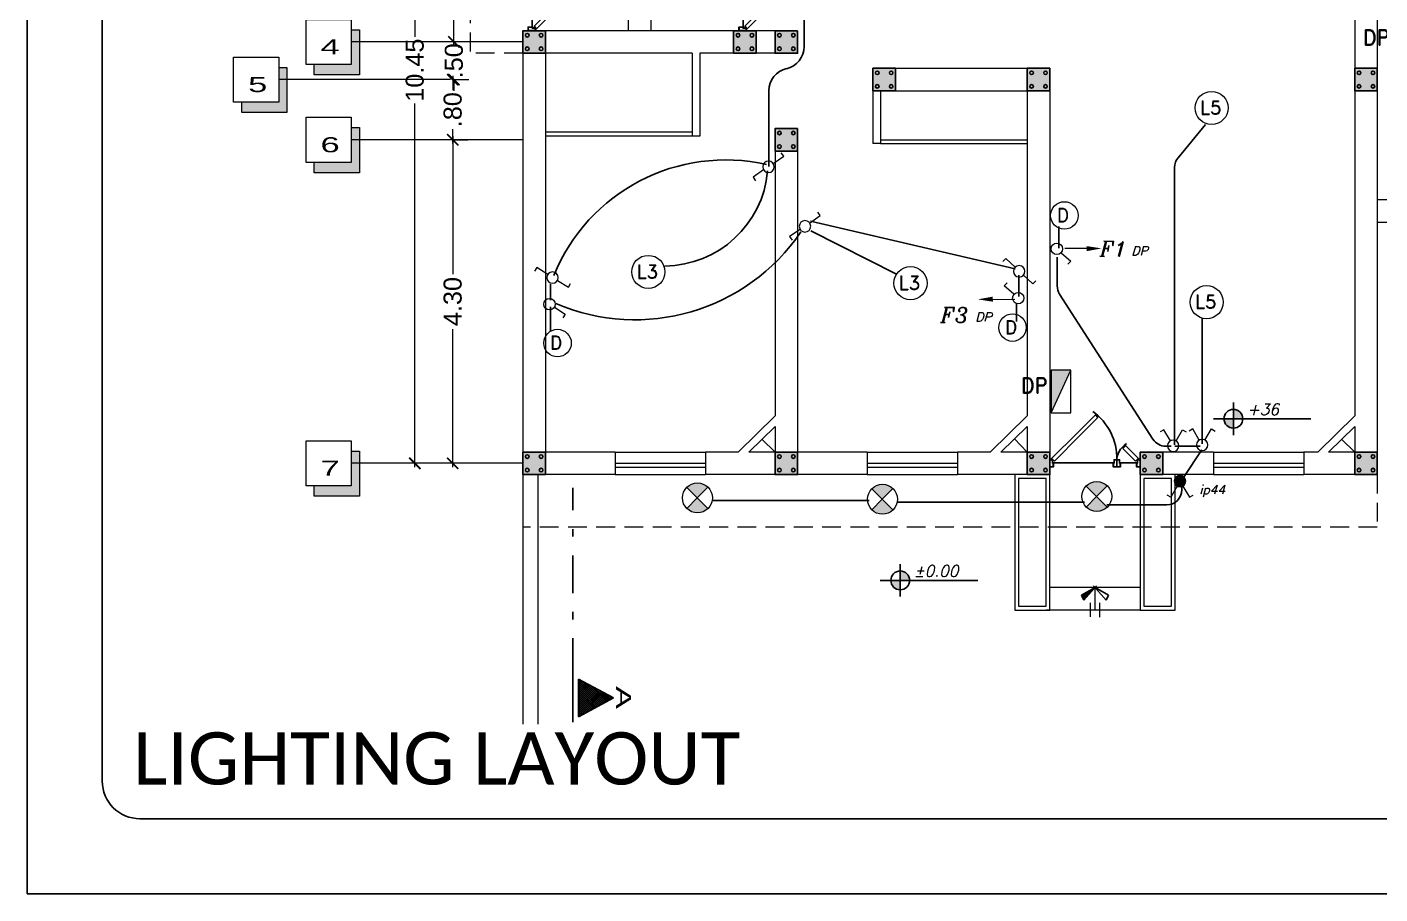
# Model space of a CAD drawing. Header units: millimetres. Extents: x 2647 to 3008, y 1750 to 1934.
# Drawn here: x 2691.72 to 2709.7, y 1853.49 to 1865.01 of the extents above; entities that cross this region are included whole.
import ezdxf

# ---------------------------------------------------------------- set-up
doc = ezdxf.new("R2010")
doc.units = ezdxf.units.MM
for name, pattern in [('0', [0]), ('ACAD_ISO02W100', [15, 12, -3]), ('DASHDOT', [1, 0.5, -0.25, 0, -0.25]), ('HIDDEN', [0.375, 0.25, -0.125])]:
    doc.linetypes.add(name, pattern=pattern)
for name, color, linetype, lineweight in [('.1', 164, 'Continuous', 5), ('00 eleman', 130, 'Continuous', 13), ('0000eleman', 4, 'Continuous', 13), ('0000rasmkhat', 2, 'Continuous', 30), ('Rasm khat73', 50, 'Continuous', 30)]:
    doc.layers.add(name, color=color, linetype=linetype, lineweight=lineweight)
doc.layers.add('D', color=135, linetype='Continuous')
doc.layers.add('LIGHTING', color=3, linetype='Continuous')
doc.styles.add('ITALIC', font='ITALIC.SHX', dxfattribs={"oblique": 15})
doc.styles.add('KA', font='swissck.ttf', dxfattribs={"oblique": 15, "height": 0.25})
doc.styles.add('Legend', font='calibri.ttf')
doc.styles.add('ROMAND', font='romand.shx', dxfattribs={"height": 2})
doc.styles.add('SAZE_STYLE1', font='romant.shx', dxfattribs={"oblique": 15})
doc.styles.get("Standard").update_dxf_attribs({"font": 'arial.ttf'})
doc.dimstyles.new('STANDARD$0', dxfattribs={"dimtxt": 0.15, "dimasz": 0.05, "dimexe": 0.05, "dimexo": 0.05, "dimgap": 0.05, "dimtad": 0, "dimzin": 0, "dimdsep": 46, "dimtxsty": 'Standard', "dimblk": 'DOT', "dimcen": 0.05, "dimdle": 0.05, "dimclrd": 256, "dimclre": 256, "dimclrt": 7, "dimadec": 0, "dimazin": 0, "dimtfac": 1, "dimtix": 1, "dimtofl": 0, "dimtmove": 1, "dimatfit": 0, "dimldrblk": 'OBLIQUE', "dimfxl": 0.05, "dimtolj": 1, "dimtzin": 0, "dimlwd": -1, "dimlwe": -1, "dimarcsym": 0})

# ---------------------------------------------------------------- blocks, each defined once
blk = doc.blocks.new('*X9')
at = {"color": 0}
for p, q in [((5.534, 14.92), (6.085, 15.471)), ((5.595, 15.035), (6.066, 15.506)), ((5.657, 15.149), (6.047, 15.54)), ((5.718, 15.264), (6.029, 15.575)), ((5.78, 15.379), (6.01, 15.609)), ((6.359, 14.96), (5.836, 15.483)), ((5.841, 15.493), (5.992, 15.644)), ((6.297, 15.075), (5.854, 15.518)), ((6.236, 15.189), (5.873, 15.552)), ((6.174, 15.304), (5.891, 15.587)), ((5.903, 15.608), (5.973, 15.678)), ((6.113, 15.419), (5.91, 15.621)), ((6.051, 15.533), (5.929, 15.656)), ((5.99, 15.648), (5.947, 15.69)), ((5.472, 14.806), (6.103, 15.437)), ((5.497, 14.778), (6.122, 15.402)), ((5.55, 14.778), (6.14, 15.368)), ((5.603, 14.778), (6.159, 15.333)), ((5.958, 14.778), (5.632, 15.104)), ((6.011, 14.778), (5.651, 15.138)), ((5.656, 14.778), (6.177, 15.299)), ((6.064, 14.778), (5.669, 15.173)), ((6.117, 14.778), (5.688, 15.207)), ((6.17, 14.778), (5.706, 15.242)), ((5.709, 14.778), (6.196, 15.264)), ((6.223, 14.778), (5.725, 15.276)), ((6.276, 14.778), (5.743, 15.311)), ((6.329, 14.778), (5.762, 15.345)), ((5.762, 14.778), (6.214, 15.23)), ((6.382, 14.778), (5.78, 15.38)), ((6.435, 14.778), (5.799, 15.414)), ((5.815, 14.778), (6.233, 15.195)), ((6.42, 14.846), (5.817, 15.449)), ((5.868, 14.778), (6.251, 15.161)), ((5.921, 14.778), (6.27, 15.126)), ((5.481, 14.778), (5.465, 14.793)), ((5.534, 14.778), (5.484, 14.828)), ((5.587, 14.778), (5.502, 14.862)), ((5.64, 14.778), (5.521, 14.897)), ((5.693, 14.778), (5.539, 14.931)), ((5.746, 14.778), (5.558, 14.966)), ((5.799, 14.778), (5.576, 15)), ((5.852, 14.778), (5.595, 15.035)), ((5.905, 14.778), (5.614, 15.069)), ((5.974, 14.778), (6.288, 15.092)), ((6.027, 14.778), (6.307, 15.057)), ((6.08, 14.778), (6.325, 15.023)), ((6.133, 14.778), (6.344, 14.988)), ((6.186, 14.778), (6.362, 14.954)), ((6.239, 14.778), (6.381, 14.919)), ((6.292, 14.778), (6.399, 14.885)), ((6.345, 14.778), (6.418, 14.85)), ((6.399, 14.778), (6.437, 14.816)), ((6.452, 14.778), (6.455, 14.781))]:
    blk.add_line(p, q, dxfattribs=at)
blk = doc.blocks.new('SEC1')
for p, q in [((2.795, 0.54), (2.545, 0.074)), ((2.795, 0.54), (3.045, 0.074)), ((2.5, 0), (3.115, 0)), ((2.545, 0.074), (3.045, 0.074))]:
    blk.add_line(p, q)
at = {"linetype": 'DASHDOT'}
blk.add_line((2.5, 0), (0, 0), dxfattribs=at)
at = {"xscale": -0.5, "yscale": 0.5, "zscale": 0.5}
blk.add_blockref('*X9', (5.773, -7.315), dxfattribs=at)
blk = doc.blocks.new('FL3')
blk.add_hatch(color=256).paths.add_polyline_path([(0, 0), (0.149, -0.167), (0.181, -0.102)])
for p, q in [((0, 0), (-0.181, -0.102)), ((-0.149, -0.167), (0.02, 0.022)), ((0.149, -0.167), (-0.02, 0.022)), ((0, 0), (0.181, -0.102)), ((-0.181, -0.102), (-0.149, -0.167)), ((0.181, -0.102), (0.149, -0.167))]:
    blk.add_line(p, q)
blk = doc.blocks.new('DBLDR120K')
at = {"linetype": 'Continuous'}
for p, q in [((-1.18, -0.096), (-1.186, -0.102)), ((-1.186, -0.102), (-0.995, -0.293)), ((-1.169, -0.107), (-1.18, -0.096)), ((-1.14, -0.078), (-1.169, -0.107)), ((-0.403, -0.42), (-0.06, -0.078)), ((-0.014, -0.102), (-0.368, -0.455)), ((-0.06, -0.078), (-0.031, -0.107)), ((-0.031, -0.107), (-0.02, -0.096)), ((-0.02, -0.096), (-0.014, -0.102)), ((-1, -0.276), (-0.971, -0.247)), ((-0.989, -0.287), (-1, -0.276)), ((-0.995, -0.293), (-0.989, -0.287)), ((-0.639, -0.657), (-0.403, -0.42)), ((-0.368, -0.455), (-0.615, -0.703)), ((-0.61, -0.686), (-0.639, -0.657)), ((-0.621, -0.697), (-0.61, -0.686)), ((-0.615, -0.703), (-0.621, -0.697))]:
    blk.add_line(p, q, dxfattribs=at)
for p, q in [((-1.152, -0.055), (-0.938, -0.055)), ((-1.14, -0.078), (-0.971, -0.247)), ((-0.048, -0.055), (-0.842, -0.055))]:
    blk.add_line(p, q)
for points in [[(-1.152, -0.055), (-1.152, 0), (-1.2, 0), (-1.2, -0.096), (-1.164, -0.096), (-1.164, -0.055)], [(-0.938, -0.055), (-0.938, 0), (-0.89, 0), (-0.89, -0.096), (-0.926, -0.096), (-0.926, -0.055)], [(-0.842, -0.055), (-0.842, 0), (-0.89, 0), (-0.89, -0.096), (-0.854, -0.096), (-0.854, -0.055)], [(-0.048, -0.055), (-0.048, 0), (0, 0), (0, -0.096), (-0.036, -0.096), (-0.036, -0.055)], [(-1.154, -0.053), (-1.154, -0.002), (-1.198, -0.002), (-1.198, -0.094), (-1.166, -0.094), (-1.166, -0.053)], [(-0.936, -0.053), (-0.936, -0.002), (-0.892, -0.002), (-0.892, -0.094), (-0.924, -0.094), (-0.924, -0.053)], [(-0.844, -0.053), (-0.844, -0.002), (-0.888, -0.002), (-0.888, -0.094), (-0.856, -0.094), (-0.856, -0.053)], [(-0.046, -0.053), (-0.046, -0.002), (-0.002, -0.002), (-0.002, -0.094), (-0.034, -0.094), (-0.034, -0.053)]]:
    blk.add_lwpolyline(points, close=True, dxfattribs=at)
for centre, radius, start, end in [((-1.665, -0.111), 0.776, 8.0415, 8.1907), ((-0.114, -0.111), 0.776, 171.8093, 171.9585), ((-1.154, -0.082), 0.264, 300.4974, 3.1415), ((-0.114, -0.111), 0.776, 178.9285, 233.9661)]:
    blk.add_arc(centre, radius, start, end)
blk = doc.blocks.new('SHENAJ')
blk.add_hatch(color=256).paths.add_polyline_path([(0, 0.25), (-0.25, 0.25), (-0.25, 0), (0, 0)])
blk.add_lwpolyline([(-0.25, 0.25), (0, 0.25), (0, 0), (-0.25, 0)], close=True)
for centre in [(-0.202, 0.2), (-0.048, 0.2), (-0.202, 0.05), (-0.048, 0.05)]:
    blk.add_circle(centre, 0.02)
blk = doc.blocks.new('HICOD')
at = {"linetype": 'Continuous'}
h = blk.add_hatch(color=0, dxfattribs=at)
h.paths.add_polyline_path([(-0.125, 0, 0.414214), (0, -0.125), (0, 0)])
h.paths.add_polyline_path([(0, 0.125), (0, 0), (0.125, 0, 0.414214)])
at = {"color": 0, "linetype": 'Continuous'}
for p, q in [((0, 0.216), (0, -0.216)), ((-0.266, 0), (1.03, 0))]:
    blk.add_line(p, q, dxfattribs=at)
blk.add_circle((0, 0), 0.125, dxfattribs=at)
blk = doc.blocks.new('_ArchTick')
at = {"color": 0, "linetype": 'ByBlock', "const_width": 0.15}
blk.add_lwpolyline([(-0.5, -0.5), (0.5, 0.5)], dxfattribs=at)
blk = doc.blocks.new('*D547')
at = {"layer": '.1', "ltscale": 0.9, "transparency": 16777216}
for p, q in [((2696.97, 1869.666), (2696.675, 1869.666)), ((2696.875, 1869.716), (2696.875, 1864.886)), ((2696.875, 1859.166), (2696.875, 1863.997)), ((2696.97, 1859.216), (2696.675, 1859.216))]:
    blk.add_line(p, q, dxfattribs=at)
at = {"layer": 'Defpoints', "color": 0, "ltscale": 0.9, "transparency": 16777216}
for p in [(2697.17, 1869.666), (2696.875, 1859.216), (2697.17, 1859.216)]:
    blk.add_point(p, dxfattribs=at)
at = {"layer": '.1', "ltscale": 0.9, "transparency": 16777216, "xscale": 0.15, "yscale": 0.15, "zscale": 0.15}
for p, rotation in [((2696.875, 1869.666), 90), ((2696.875, 1859.216), 270)]:
    blk.add_blockref('_ArchTick', p, dxfattribs=dict(at, rotation=rotation))
at = {"layer": '.1', "color": 7, "ltscale": 0.9, "transparency": 16777216, "insert": (2696.875, 1864.441), "char_height": 0.24, "attachment_point": 5, "rotation": 90}
blk.add_mtext('10.45', dxfattribs=at)
blk = doc.blocks.new('*D550')
at = {"layer": '.1', "ltscale": 0.9, "transparency": 16777216}
for p, q in [((2697.395, 1866.366), (2697.395, 1865.916)), ((2697.395, 1866.316), (2697.195, 1866.316)), ((2697.395, 1864.766), (2697.395, 1865.216)), ((2697.395, 1864.816), (2697.195, 1864.816))]:
    blk.add_line(p, q, dxfattribs=at)
at = {"layer": 'Defpoints', "color": 0, "ltscale": 0.9, "transparency": 16777216}
for p in [(2697.395, 1866.316), (2697.395, 1864.816), (2697.395, 1864.816)]:
    blk.add_point(p, dxfattribs=at)
at = {"layer": '.1', "ltscale": 0.9, "transparency": 16777216, "xscale": 0.15, "yscale": 0.15, "zscale": 0.15}
for p, rotation in [((2697.395, 1866.316), 90), ((2697.395, 1864.816), 270)]:
    blk.add_blockref('_ArchTick', p, dxfattribs=dict(at, rotation=rotation))
at = {"layer": '.1', "color": 7, "lineweight": 5, "ltscale": 0.9, "transparency": 16777216, "insert": (2697.395, 1865.566), "char_height": 0.24, "attachment_point": 5, "rotation": 90}
blk.add_mtext('1.50', dxfattribs=at)
blk = doc.blocks.new('*D551')
at = {"layer": '.1', "ltscale": 0.9, "transparency": 16777216}
for p, q in [((2697.395, 1864.816), (2697.395, 1864.966)), ((2697.395, 1864.816), (2697.195, 1864.816)), ((2697.395, 1864.316), (2697.595, 1864.316)), ((2697.395, 1864.316), (2697.395, 1864.166))]:
    blk.add_line(p, q, dxfattribs=at)
at = {"layer": 'Defpoints', "color": 0, "ltscale": 0.9, "transparency": 16777216}
for p in [(2697.395, 1864.816), (2697.349, 1864.316), (2697.395, 1864.316)]:
    blk.add_point(p, dxfattribs=at)
at = {"layer": '.1', "ltscale": 0.9, "transparency": 16777216, "xscale": 0.15, "yscale": 0.15, "zscale": 0.15}
for p, rotation in [((2697.395, 1864.816), 270), ((2697.395, 1864.316), 90)]:
    blk.add_blockref('_ArchTick', p, dxfattribs=dict(at, rotation=rotation))
at = {"layer": '.1', "color": 7, "lineweight": 5, "ltscale": 0.9, "transparency": 16777216, "insert": (2697.395, 1864.566), "char_height": 0.24, "attachment_point": 5, "rotation": 90}
blk.add_mtext('.50', dxfattribs=at)
blk = doc.blocks.new('*D552')
at = {"layer": '.1', "ltscale": 0.9, "transparency": 16777216}
for p, q in [((2697.379, 1864.366), (2697.379, 1864.176)), ((2697.379, 1864.316), (2697.579, 1864.316)), ((2697.379, 1863.466), (2697.379, 1863.656)), ((2697.379, 1863.516), (2697.579, 1863.516))]:
    blk.add_line(p, q, dxfattribs=at)
at = {"layer": 'Defpoints', "color": 0, "ltscale": 0.9, "transparency": 16777216}
for p in [(2697.273, 1864.316), (2697.273, 1863.516), (2697.379, 1863.516)]:
    blk.add_point(p, dxfattribs=at)
at = {"layer": '.1', "ltscale": 0.9, "transparency": 16777216, "xscale": 0.15, "yscale": 0.15, "zscale": 0.15}
for p, rotation in [((2697.379, 1864.316), 90), ((2697.379, 1863.516), 270)]:
    blk.add_blockref('_ArchTick', p, dxfattribs=dict(at, rotation=rotation))
at = {"layer": '.1', "color": 7, "lineweight": 5, "ltscale": 0.9, "transparency": 16777216, "insert": (2697.379, 1863.916), "char_height": 0.24, "attachment_point": 5, "rotation": 90}
blk.add_mtext('.80', dxfattribs=at)
blk = doc.blocks.new('*D553')
at = {"layer": '.1', "ltscale": 0.9, "transparency": 16777216}
for p, q in [((2697.379, 1863.566), (2697.379, 1861.732)), ((2697.379, 1863.516), (2697.579, 1863.516)), ((2697.379, 1859.166), (2697.379, 1861)), ((2697.379, 1859.216), (2697.179, 1859.216))]:
    blk.add_line(p, q, dxfattribs=at)
at = {"layer": 'Defpoints', "color": 0, "ltscale": 0.9, "transparency": 16777216}
for p in [(2697.273, 1863.516), (2697.379, 1859.216), (2697.379, 1859.216)]:
    blk.add_point(p, dxfattribs=at)
at = {"layer": '.1', "ltscale": 0.9, "transparency": 16777216, "xscale": 0.15, "yscale": 0.15, "zscale": 0.15}
for p, rotation in [((2697.379, 1863.516), 90), ((2697.379, 1859.216), 270)]:
    blk.add_blockref('_ArchTick', p, dxfattribs=dict(at, rotation=rotation))
at = {"layer": '.1', "color": 7, "lineweight": 5, "ltscale": 0.9, "transparency": 16777216, "insert": (2697.379, 1861.366), "char_height": 0.24, "attachment_point": 5, "rotation": 90}
blk.add_mtext('4.30', dxfattribs=at)
blk = doc.blocks.new('DS')
at = {"layer": 'LIGHTING', "color": 4, "lineweight": 20, "ltscale": 0.02}
for p, q in [((769.218, -91.239), (769.294, -91.108)), ((769.294, -91.108), (769.337, -91.133))]:
    blk.add_line(p, q, dxfattribs=at)
blk.add_circle((769.184, -91.298), 0.0675, dxfattribs=at)
blk = doc.blocks.new('light01')
at = {"layer": 'LIGHTING', "color": 4, "lineweight": 20, "ltscale": 0.02}
for p, q in [((-0.19, -0.19), (0.186, 0.186)), ((0.19, -0.19), (0, 0))]:
    blk.add_line(p, q, dxfattribs=at)
at = {"layer": 'LIGHTING', "color": 4, "lineweight": 20}
blk.add_line((0, 0), (-0.188, 0.183), dxfattribs=at)
at = {"layer": 'LIGHTING', "color": 4, "lineweight": 20, "ltscale": 0.02}
blk.add_circle((0, -0.004), 0.266, dxfattribs=at)
blk = doc.blocks.new('GAEGGR')
at = {"layer": 'Rasm khat73', "linetype": 'Continuous', "lineweight": 30}
h = blk.add_hatch(color=4, dxfattribs=at)
h.dxf.hatch_style = 1
h.paths.add_polyline_path([(4752.725, 764.143), (4752.921, 764.568), (4752.725, 764.568)])
at = {"layer": '0000eleman', "color": 4, "lineweight": 13}
blk.add_line((4752.725, 764.143), (4752.921, 764.568), dxfattribs=at)
blk.add_lwpolyline([(4752.725, 764.143), (4752.921, 764.143), (4752.921, 764.568), (4752.725, 764.568)], close=True, dxfattribs=at)
blk = doc.blocks.new('DR')
at = {"layer": 'LIGHTING', "color": 4, "lineweight": 20, "ltscale": 0.02}
for p, q in [((770.242, -90.734), (770.198, -90.76)), ((770.318, -90.866), (770.242, -90.734)), ((770.385, -90.866), (770.461, -90.734)), ((770.461, -90.734), (770.505, -90.76))]:
    blk.add_line(p, q, dxfattribs=at)
blk.add_circle((770.351, -90.924), 0.0675, dxfattribs=at)
blk = doc.blocks.new('mklja')
at = {"layer": 'LIGHTING', "color": 4, "lineweight": 20, "ltscale": 0.02}
for p, q in [((1582.12, 235.287), (1582.218, 235.493)), ((1582.218, 235.493), (1582.287, 235.46)), ((1582.037, 235.103), (1581.94, 234.897)), ((1581.94, 234.897), (1581.871, 234.929))]:
    blk.add_line(p, q, dxfattribs=at)
blk.add_circle((1582.076, 235.196), 0.101, dxfattribs=at)
blk = doc.blocks.new('vector')
at = {"layer": '0000eleman', "lineweight": 13}
blk.add_lwpolyline([(-17.762, -344.753), (-17.471, -344.75)], dxfattribs=at)
blk.add_solid([(-17.762, -344.784), (-17.962, -344.753), (-17.763, -344.717)], dxfattribs=at)
blk = doc.blocks.new('kadr')
at = {"ltscale": 0.01}
for p, q in [((250.993, -212.825), (250.993, -233.825)), ((251.993, -214.325), (251.993, -232.325)), ((252.493, -232.825), (279.193, -232.825)), ((250.993, -233.825), (280.693, -233.825)), ((250.993, -233.825), (280.693, -233.825))]:
    blk.add_line(p, q, dxfattribs=at)
blk = doc.blocks.new('bb')
at = {"ltscale": 0.01}
blk.add_arc((315.591, -216.539), 0.5, 180, 270, dxfattribs=at)
at = {"color": 1, "linetype": 'ACAD_ISO02W100', "lineweight": 20}
blk.add_blockref('kadr', (63.098, 15.786), dxfattribs=at)

msp = doc.modelspace()

# ---------------------------------------------------------------- hatches: boundary and pattern name
h = msp.add_hatch(color=2)
h.dxf.hatch_style = 1
h.paths.add_polyline_path([(2707.117, 1858.979, 0.750898), (2706.977, 1859.02), (2706.977, 1858.939, 0.750898)])
at = {"layer": '00 eleman', "linetype": '0', "lineweight": 13}
h = msp.add_hatch(color=2, dxfattribs=at)
h.dxf.hatch_style = 1
h.paths.add_polyline_path([(2700.63, 1858.955, 0.201678), (2700.488, 1858.895), (2700.627, 1858.756), (2700.769, 1858.898, 0.19615)])
h.paths.add_polyline_path([(2700.49, 1858.615, 0.198003), (2700.63, 1858.557, 0.19615), (2700.769, 1858.614), (2700.627, 1858.756)])
h = msp.add_hatch(color=2, dxfattribs=at)
h.dxf.hatch_style = 1
h.paths.add_polyline_path([(2703.088, 1858.936, 0.201678), (2702.946, 1858.877), (2703.085, 1858.738), (2703.227, 1858.88, 0.19615)])
h.paths.add_polyline_path([(2702.948, 1858.597, 0.198003), (2703.088, 1858.539, 0.19615), (2703.227, 1858.596), (2703.085, 1858.738)])
h = msp.add_hatch(color=2, dxfattribs=at)
h.dxf.hatch_style = 1
h.paths.add_polyline_path([(2705.935, 1858.973, 0.201678), (2705.793, 1858.914), (2705.932, 1858.775), (2706.074, 1858.917, 0.19615)])
h.paths.add_polyline_path([(2705.795, 1858.634, 0.198003), (2705.935, 1858.576, 0.19615), (2706.074, 1858.633), (2705.932, 1858.775)])
at = {"layer": 'D', "linetype": 'Continuous', "lineweight": 5}
for points in [[(2696.139, 1864.979), (2696.03, 1864.979), (2696.03, 1864.516), (2695.54, 1864.516), (2695.54, 1864.379), (2696.139, 1864.379)], [(2695.177, 1864.479), (2695.067, 1864.479), (2695.067, 1864.016), (2694.577, 1864.016), (2694.577, 1863.879), (2695.177, 1863.879)], [(2696.139, 1863.679), (2696.03, 1863.679), (2696.03, 1863.216), (2695.54, 1863.216), (2695.54, 1863.079), (2696.139, 1863.079)], [(2696.139, 1859.379), (2696.03, 1859.379), (2696.03, 1858.916), (2695.54, 1858.916), (2695.54, 1858.779), (2696.139, 1858.779)]]:
    msp.add_hatch(color=8, dxfattribs=at).paths.add_polyline_path(points)

# ---------------------------------------------------------------- linework, layer by layer
at = {"color": 8, "linetype": 'HIDDEN', "lineweight": 5}
for p, q in [((2697.611, 1869.816), (2697.611, 1864.666)), ((2698.311, 1864.666), (2697.611, 1864.666)), ((2709.661, 1859.066), (2709.661, 1858.366)), ((2709.661, 1858.366), (2698.311, 1858.366))]:
    msp.add_line(p, q, dxfattribs=at)
at = {"color": 8, "lineweight": 5}
for p, q in [((2709.661, 1869.816), (2709.661, 1859.066)), ((2709.361, 1869.516), (2709.361, 1859.845)), ((2701.961, 1864.966), (2698.311, 1864.966)), ((2698.311, 1864.966), (2698.311, 1855.748)), ((2701.961, 1864.966), (2701.961, 1864.666)), ((2700.561, 1864.666), (2698.611, 1864.666)), ((2698.611, 1864.666), (2698.611, 1859.366)), ((2700.561, 1864.666), (2700.561, 1863.566)), ((2701.961, 1864.666), (2700.661, 1864.666)), ((2700.661, 1864.666), (2700.661, 1863.566)), ((2702.961, 1864.466), (2702.961, 1863.466)), ((2702.961, 1864.466), (2705.311, 1864.466)), ((2705.311, 1864.466), (2705.311, 1859.066)), ((2703.061, 1864.166), (2703.061, 1863.466)), ((2703.061, 1864.166), (2705.011, 1864.166)), ((2705.011, 1864.166), (2705.011, 1859.845)), ((2701.961, 1863.666), (2701.661, 1863.666)), ((2701.661, 1863.666), (2701.661, 1859.845)), ((2701.961, 1863.666), (2701.961, 1859.366)), ((2700.661, 1863.566), (2700.561, 1863.566)), ((2703.061, 1863.466), (2702.961, 1863.466)), ((2701.661, 1859.845), (2701.169, 1859.366)), ((2701.661, 1859.706), (2701.312, 1859.366)), ((2701.661, 1859.706), (2701.661, 1859.366)), ((2705.011, 1859.845), (2704.519, 1859.366)), ((2705.011, 1859.706), (2704.662, 1859.366)), ((2705.011, 1859.706), (2705.011, 1859.366)), ((2709.361, 1859.845), (2708.869, 1859.366)), ((2709.361, 1859.706), (2709.012, 1859.366)), ((2709.361, 1859.706), (2709.361, 1859.366)), ((2701.661, 1859.366), (2701.487, 1859.536)), ((2705.011, 1859.366), (2704.841, 1859.54)), ((2709.361, 1859.366), (2709.187, 1859.536)), ((2699.536, 1859.366), (2698.611, 1859.366)), ((2699.536, 1859.366), (2699.536, 1859.066)), ((2701.169, 1859.366), (2700.736, 1859.366)), ((2700.736, 1859.366), (2700.736, 1859.066)), ((2701.661, 1859.366), (2701.312, 1859.366)), ((2702.886, 1859.366), (2701.961, 1859.366)), ((2702.886, 1859.366), (2702.886, 1859.066)), ((2704.519, 1859.366), (2704.086, 1859.366)), ((2704.086, 1859.366), (2704.086, 1859.066)), ((2705.011, 1859.366), (2704.662, 1859.366)), ((2707.486, 1859.366), (2706.511, 1859.366)), ((2706.511, 1859.366), (2706.511, 1859.066)), ((2707.486, 1859.366), (2707.486, 1859.066)), ((2708.869, 1859.366), (2708.686, 1859.366)), ((2708.686, 1859.366), (2708.686, 1859.066)), ((2709.661, 1859.366), (2709.012, 1859.366)), ((2699.536, 1859.066), (2698.311, 1859.066)), ((2698.511, 1859.066), (2698.511, 1855.748)), ((2702.886, 1859.066), (2700.736, 1859.066)), ((2705.311, 1859.066), (2704.086, 1859.066)), ((2707.486, 1859.066), (2706.511, 1859.066)), ((2709.661, 1859.066), (2708.686, 1859.066))]:
    msp.add_line(p, q, dxfattribs=at)
at = {"color": 2, "lineweight": 30}
for p, q in [((2702.047, 1864.754), (2702.047, 1865.263)), ((2701.578, 1863.162), (2701.578, 1864.169)), ((2707.014, 1863.278), (2707.379, 1863.719)), ((2706.968, 1859.463), (2706.968, 1863.15)), ((2704.85, 1861.799), (2702.131, 1862.436)), ((2702.137, 1862.306), (2703.274, 1861.729)), ((2705.432, 1862.076), (2705.432, 1862.362)), ((2705.409, 1861.956), (2705.409, 1861.574)), ((2704.901, 1861.433), (2704.901, 1861.715)), ((2698.678, 1861.383), (2698.678, 1861.596)), ((2704.868, 1861.1), (2704.868, 1861.337)), ((2705.44, 1861.465), (2706.681, 1859.535)), ((2698.678, 1861.294), (2698.678, 1860.969)), ((2707.336, 1859.476), (2707.336, 1861.151)), ((2706.849, 1859.444), (2706.923, 1859.444)), ((2707.308, 1859.442), (2706.971, 1859.442)), ((2707.33, 1859.395), (2707.087, 1859.029)), ((2707.064, 1858.923), (2707.064, 1858.863)), ((2702.913, 1858.722), (2700.837, 1858.722)), ((2705.771, 1858.698), (2703.281, 1858.698)), ((2706.864, 1858.663), (2706.068, 1858.663))]:
    msp.add_line(p, q, dxfattribs=at)
at = {"color": 8, "lineweight": 5, "ltscale": 0.9}
for p, q in [((2700.561, 1863.616), (2698.611, 1863.616)), ((2700.561, 1863.566), (2698.611, 1863.566)), ((2703.061, 1863.516), (2705.011, 1863.516)), ((2703.061, 1863.466), (2705.011, 1863.466)), ((2699.536, 1859.366), (2700.736, 1859.366)), ((2702.886, 1859.366), (2704.086, 1859.366)), ((2707.486, 1859.366), (2708.686, 1859.366)), ((2699.536, 1859.216), (2700.736, 1859.216)), ((2699.536, 1859.166), (2700.736, 1859.166)), ((2702.886, 1859.216), (2704.086, 1859.216)), ((2702.886, 1859.166), (2704.086, 1859.166)), ((2707.486, 1859.216), (2708.686, 1859.216)), ((2707.486, 1859.166), (2708.686, 1859.166)), ((2699.536, 1859.066), (2700.736, 1859.066)), ((2702.886, 1859.066), (2704.086, 1859.066)), ((2707.486, 1859.066), (2708.686, 1859.066))]:
    msp.add_line(p, q, dxfattribs=at)
at = {"color": 2, "lineweight": 30}
for centre, radius, start, end in [((2701.747, 1864.754), 0.3, 282.6048, 0), ((2701.878, 1864.169), 0.3, 102.6048, 180), ((2701.003, 1860.785), 2.463, 77.1884, 157.938), ((2707.168, 1863.15), 0.2, 140.3816, 180), ((2700.182, 1863.224), 1.386, 270.6688, 354.927), ((2699.801, 1863.786), 2.662, 246.7193, 325.8591), ((2705.609, 1861.574), 0.2, 180, 212.723), ((2706.849, 1859.644), 0.2, 212.723, 270), ((2706.864, 1858.863), 0.2, 270, 0)]:
    msp.add_arc(centre, radius, start, end, dxfattribs=at)
at = {"layer": '00 eleman', "color": 4, "lineweight": 13}
for centre in [(2705.504, 1862.51, 104.217), (2704.815, 1861.02, 104.217), (2698.771, 1860.814, 104.217)]:
    msp.add_circle(centre, 0.183, dxfattribs=at)
at = {"layer": '0000eleman', "color": 4, "lineweight": 13}
for centre in [(2707.46, 1863.939), (2699.977, 1861.76), (2703.46, 1861.61), (2707.394, 1861.358)]:
    msp.add_circle(centre, 0.22, dxfattribs=at)
at = {"layer": 'D', "color": 8, "linetype": 'Continuous', "lineweight": 5}
for p, q in [((2699.711, 1866.216), (2699.711, 1864.966)), ((2700.011, 1866.216), (2700.011, 1864.966)), ((2698.311, 1864.816), (2696.03, 1864.816)), ((2697.349, 1864.316), (2695.067, 1864.316)), ((2698.311, 1863.516), (2696.03, 1863.516)), ((2711.261, 1862.716), (2709.661, 1862.716)), ((2711.261, 1862.416), (2709.661, 1862.416)), ((2698.311, 1859.216), (2696.03, 1859.216)), ((2706.511, 1857.566), (2705.311, 1857.566)), ((2705.911, 1857.266), (2705.911, 1857.566)), ((2705.311, 1857.266), (2705.261, 1857.266)), ((2706.511, 1857.266), (2705.311, 1857.266)), ((2705.85, 1857.175), (2705.85, 1857.36)), ((2705.977, 1857.172), (2705.977, 1857.36))]:
    msp.add_line(p, q, dxfattribs=at)
for points in [[(2695.43, 1865.116), (2696.03, 1865.116), (2696.03, 1864.516), (2695.43, 1864.516)], [(2694.468, 1864.616), (2695.067, 1864.616), (2695.067, 1864.016), (2694.468, 1864.016)], [(2695.43, 1863.816), (2696.03, 1863.816), (2696.03, 1863.216), (2695.43, 1863.216)], [(2695.43, 1859.516), (2696.03, 1859.516), (2696.03, 1858.916), (2695.43, 1858.916)], [(2704.845, 1857.266), (2705.311, 1857.266), (2705.311, 1859.066), (2704.845, 1859.066)], [(2704.895, 1857.316), (2705.261, 1857.316), (2705.261, 1859.016), (2704.895, 1859.016)], [(2706.511, 1857.266), (2706.977, 1857.266), (2706.977, 1859.066), (2706.511, 1859.066)], [(2706.561, 1857.316), (2706.927, 1857.316), (2706.927, 1859.016), (2706.561, 1859.016)]]:
    msp.add_lwpolyline(points, close=True, dxfattribs=at)
for points in [[(2696.03, 1864.979), (2696.139, 1864.979), (2696.139, 1864.379), (2695.54, 1864.379), (2695.54, 1864.516)], [(2695.067, 1864.479), (2695.177, 1864.479), (2695.177, 1863.879), (2694.577, 1863.879), (2694.577, 1864.016)], [(2696.03, 1863.679), (2696.139, 1863.679), (2696.139, 1863.079), (2695.54, 1863.079), (2695.54, 1863.216)], [(2696.03, 1859.379), (2696.139, 1859.379), (2696.139, 1858.779), (2695.54, 1858.779), (2695.54, 1858.916)]]:
    msp.add_lwpolyline(points, dxfattribs=at)

# ---------------------------------------------------------------- block references
at = {"color": 1, "linetype": 'ACAD_ISO02W100', "lineweight": 20}
msp.add_blockref('bb', (2377.633, 2071.531), dxfattribs=at)
at = {"layer": '00 eleman', "lineweight": 13}
for name, p, xscale, yscale, zscale, rotation in [('mklja', (2722.603, 663.743, 104.217), -0.7499999999964201, 0.7499999999964189, 0.7499999999964202, 279.4602976873973), ('mklja', (2723.088, 662.953, 104.217), -0.7499999999964201, 0.7499999999964189, 0.7499999999964202, 279.4602976873973), ('DS', (2972.902, 2691.399, 104.217), 1.124999999984618, 1.124999999984618, 1.124999999984618, 258.8920841751637), ('mklja', (1608.506, 1361.184, 104.217), -0.7499999999964201, 0.7499999999964189, 0.7499999999964202, 213.1152623463074), ('mklja', (1536.454, 1590.182, 104.217), -0.7499999999964201, 0.7499999999964189, 0.7499999999964202, 201.5408981824262), ('DS', (2437.393, 1032.079, 104.217), 1.124999999984618, 1.124999999984618, 1.124999999984618, 78.89208417516369), ('DS', (2833.708, 2722.209, 104.217), 1.124999999984618, 1.124999999984618, 1.124999999984618, 267.8538528333931), ('DR', (3573.676, 1961.052), -1.125000000018334, 1.125000000018334, 1.125000000018334, 359.9545992331354), ('DR', (3574.06, 1961.063), -1.125000000018334, 1.125000000018334, 1.125000000018334, 359.9545992331354), ('DR', (1840.315, 1757.376), -1.125000000018334, 1.125000000018334, 1.125000000018334, 179.9545992331354)]:
    msp.add_blockref(name, p, dxfattribs=dict(at, xscale=xscale, yscale=yscale, zscale=zscale, rotation=rotation))
at = {"layer": '00 eleman', "color": 2, "linetype": '0', "lineweight": 13, "xscale": 0.7479897385502957, "yscale": 0.7479897385502957, "zscale": 0.7479897385502957, "rotation": 90}
for p in [(2700.627, 1858.756), (2703.085, 1858.738), (2705.932, 1858.775)]:
    msp.add_blockref('light01', p, dxfattribs=at)
at = {"layer": '0000rasmkhat', "color": 2, "linetype": '0', "lineweight": 30, "rotation": 180}
msp.add_blockref('vector', (2688.038, 1517.319, 104.217), dxfattribs=at)
at = {"layer": '0000rasmkhat', "color": 2, "linetype": '0', "lineweight": 30}
msp.add_blockref('vector', (2722.316, 2206.148, 104.217), dxfattribs=at)
at = {"layer": 'D', "color": 8, "linetype": 'Continuous', "lineweight": 5, "xscale": -1, "rotation": 90}
for p in [(2698.381, 1864.966), (2701.181, 1864.966)]:
    msp.add_blockref('DBLDR120K', p, dxfattribs=at)
at = {"layer": 'D', "color": 8, "linetype": 'Continuous', "lineweight": 5, "xscale": -1.199999999999999, "yscale": 1.199999999999999, "zscale": 1.199999999999999}
for p in [(2698.311, 1864.666), (2701.111, 1864.666), (2701.661, 1864.666), (2702.961, 1864.166), (2705.011, 1864.166), (2709.361, 1864.166), (2701.661, 1863.366), (2698.311, 1859.066), (2701.661, 1859.066), (2705.011, 1859.066), (2706.511, 1859.066), (2709.361, 1859.066)]:
    msp.add_blockref('SHENAJ', p, dxfattribs=at)
at = {"layer": 'D', "color": 8, "linetype": 'Continuous', "lineweight": 5}
for name, p, rotation in [('DBLDR120K', (2705.311, 1859.168), 180), ('SEC1', (2698.976, 1858.892), 270)]:
    msp.add_blockref(name, p, dxfattribs=dict(at, rotation=rotation))
for p in [(2707.749, 1859.808), (2703.324, 1857.66)]:
    msp.add_blockref('HICOD', p, dxfattribs=at)
at = {"layer": 'D', "color": 8, "linetype": 'Continuous', "lineweight": 5, "xscale": -1}
msp.add_blockref('FL3', (2705.911, 1857.566), dxfattribs=at)
at = {"layer": 'Rasm khat73', "color": 6, "linetype": 'Continuous', "lineweight": 30, "xscale": 1.338029899330649, "yscale": 1.338029899330649, "zscale": 1.338029899330649}
msp.add_blockref('GAEGGR', (-3653.959, 837.44, 139.446), dxfattribs=at)

# ---------------------------------------------------------------- texts
at = {"color": 8, "lineweight": 5, "char_height": 0.15, "attachment_point": 1, "style": 'SAZE_STYLE1'}
for s, insert in [('+36', (2707.931, 1860.008)), ('%%P0.00', (2703.506, 1857.86))]:
    msp.add_mtext_dynamic_manual_height_columns(s, width=1.14433, gutter_width=3.59, heights=[0], dxfattribs=dict(at, insert=insert))
at = {"layer": '00 eleman', "color": 1, "lineweight": 13, "style": 'ROMAND'}
for s, height, p in [('DP0', 0.2025, (2709.47, 1864.774)), ('D', 0.183, (2705.402, 1862.423, 104.217)), ('D', 0.183, (2704.713, 1860.933, 104.217)), ('D', 0.183, (2698.669, 1860.727, 104.217)), ('DP', 0.2025, (2704.927, 1860.149))]:
    msp.add_text(s, height=height, dxfattribs=at).set_placement(p)
at = {"layer": '0000eleman', "color": 1, "lineweight": 13, "style": 'ROMAND'}
for s, p in [('L5', (2707.302, 1863.852)), ('L3', (2699.819, 1861.673)), ('L3', (2703.301, 1861.523)), ('L5', (2707.236, 1861.272))]:
    msp.add_text(s, height=0.1832, dxfattribs=at).set_placement(p)
at = {"layer": '0000eleman', "color": 6, "lineweight": 13, "style": 'ITALIC'}
for s, height, p in [(' F1', 0.2, (2705.839, 1861.968, 104.217)), ('DP', 0.1197, (2706.395, 1861.98, 104.217)), (' F3', 0.2, (2703.723, 1861.089, 104.217)), ('DP', 0.1197, (2704.321, 1861.101, 104.217))]:
    msp.add_text(s, height=height, rotation=359.6915, dxfattribs=at).set_placement(p)
at = {"layer": '0000eleman', "lineweight": 13, "style": 'ITALIC'}
msp.add_text('ip44', height=0.1197, rotation=359.6915, dxfattribs=at).set_placement((2707.295, 1858.807))
at = {"layer": '0000eleman', "color": 4, "style": 'Legend'}
msp.add_text('LIGHTING LAYOUT', height=0.69529, rotation=359.9998, dxfattribs=at).set_placement((2693.132, 1854.946))
at = {"layer": 'D', "color": 8, "linetype": 'Continuous', "lineweight": 5, "style": 'KA', "width": 2}
for s, p in [('4', (2695.623, 1864.65)), ('5', (2694.661, 1864.15)), ('6', (2695.623, 1863.35)), ('7', (2695.623, 1859.05))]:
    msp.add_text(s, height=0.2, dxfattribs=at).set_placement(p)
msp.add_text('A', height=0.2, rotation=270, dxfattribs=at).set_placement((2699.547, 1856.256))

# ---------------------------------------------------------------- dimensions: what is measured, and where the dimension line sits
at = {"layer": '.1', "color": 8, "ltscale": 0.9}
dim = msp.add_linear_dim(base=(2696.875, 1859.216), p1=(2697.17, 1869.666), p2=(2697.17, 1859.216), angle=90, dimstyle='STANDARD$0', override={"dimtxt": 0.24, "dimasz": 0.15, "dimexe": 0.2, "dimexo": 0.2, "dimzin": 4, "dimblk": 'ArchTick', "dimcen": 0.15, "dimadec": 1, "dimazin": 3, "dimtm": 1e-09, "dimldrblk": 'ArchTick', "dimfxl": 2, "dimfxlon": 1, "dimtolj": 0, "dimarcsym": 1}, dxfattribs=at)
dim.commit()
dim.dimension.update_dxf_attribs({"geometry": '*D547', "text_midpoint": (2696.875, 1864.441)})
at = {"layer": '.1', "color": 8, "lineweight": 5, "ltscale": 0.9}
for base, p1, p2, picture, middle in [((2697.395, 1864.816), (2697.395, 1866.316), (2697.395, 1864.816), '*D550', (2697.395, 1865.566)), ((2697.395, 1864.316), (2697.395, 1864.816), (2697.349, 1864.316), '*D551', (2697.395, 1864.566)), ((2697.379, 1863.516), (2697.273, 1864.316), (2697.273, 1863.516), '*D552', (2697.379, 1863.916)), ((2697.379, 1859.216), (2697.273, 1863.516), (2697.379, 1859.216), '*D553', (2697.379, 1861.366))]:
    dim = msp.add_linear_dim(base=base, p1=p1, p2=p2, angle=90, dimstyle='STANDARD$0', override={"dimtxt": 0.24, "dimasz": 0.15, "dimexe": 0.2, "dimexo": 0.2, "dimzin": 4, "dimblk": 'ArchTick', "dimcen": 0.15, "dimadec": 1, "dimazin": 3, "dimtm": 1e-09, "dimldrblk": 'ArchTick', "dimfxl": 2, "dimfxlon": 1, "dimtolj": 0, "dimarcsym": 1}, dxfattribs=at)
    dim.commit()
    dim.dimension.update_dxf_attribs({"geometry": picture, "text_midpoint": middle})

doc.saveas('drawing.dxf')
